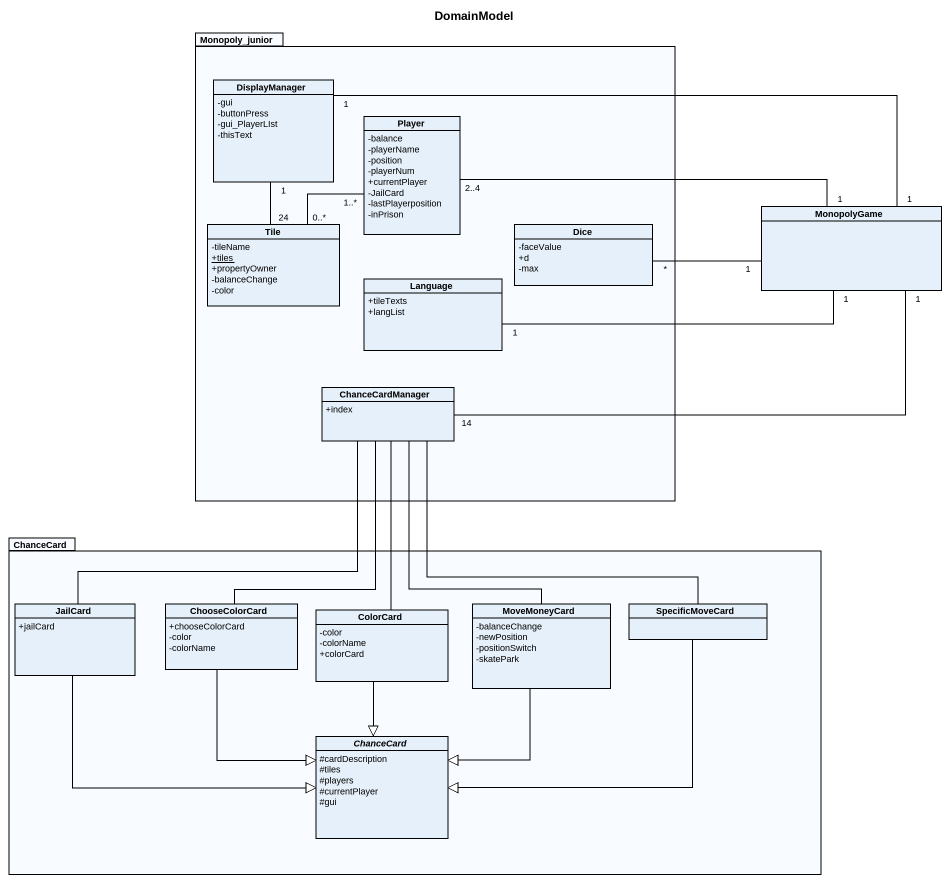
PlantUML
@startuml
title DomainModel
hide circle
hide empty members
skinparam classAttributeIconSize 0
package Monopoly_junior {
  class DisplayManager {
    -gui
    -buttonPress
    -gui_PlayerLIst
    -thisText
  }
  class Player {
    -balance
    -playerName
    -position
    -playerNum
    +currentPlayer
    -JailCard
    -lastPlayerposition
    -inPrison
  }
  class Tile {
    -tileName
    {static} +tiles
    +propertyOwner
    -balanceChange
    -color
  }
  class Dice {
    -faceValue
    +d
    -max
  }
  class Language {
    +tileTexts
    +langList
  }
  class ChanceCardManager {
    +index
  }
}
class MonopolyGame
package ChanceCard {
  class JailCard {
    +jailCard
  }
  class ChooseColorCard {
    +chooseColorCard
    -color
    -colorName
  }
  class MoveMoneyCard {
    -balanceChange
    -newPosition
    -positionSwitch
    -skatePark
  }
  class SpecificMoveCard
  class ColorCard {
    -color
    -colorName
    +colorCard
  }
  abstract class "ChanceCard" as ChanceCard_2 {
    #cardDescription
    #tiles
    #players
    #currentPlayer
    #gui
  }
}
DisplayManager "1" -right- "1" MonopolyGame
Player "1..*" -- "0..*" Tile
MonopolyGame "1" -left- "2..4" Player
MonopolyGame "1" -left- "1" Language
Tile "24" -up- "1" DisplayManager
Dice "*" -right- "1" MonopolyGame
ChanceCardManager "14" -right- "1" MonopolyGame
JailCard -up- ChanceCardManager
JailCard -right-|> ChanceCard_2
ChooseColorCard -up- ChanceCardManager
ChooseColorCard --|> ChanceCard_2
MoveMoneyCard -up- ChanceCardManager
MoveMoneyCard --|> ChanceCard_2
SpecificMoveCard -up- ChanceCardManager
SpecificMoveCard -left-|> ChanceCard_2
ColorCard -up- ChanceCardManager
ColorCard --|> ChanceCard_2
@enduml
